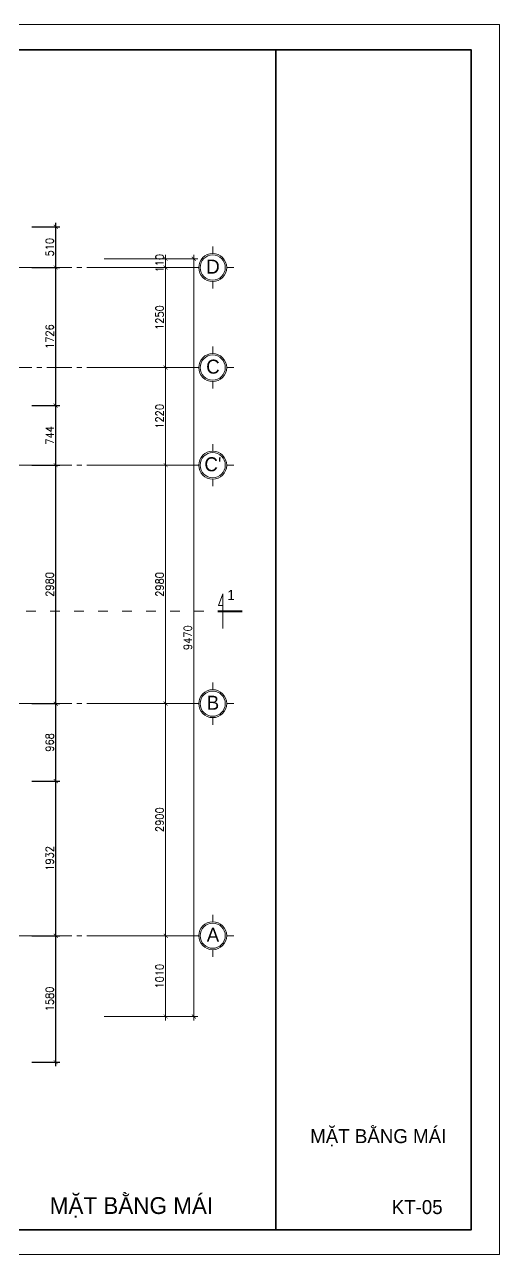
# Model space of a CAD drawing. Header units: millimetres. Extents: x -529782 to -142003, y -492574 to -273331.
# Drawn here: x -189104 to -183165, y -371894 to -356525 of the extents above; entities that cross this region are included whole.
import ezdxf
from ezdxf.enums import TextEntityAlignment as Align

# ---------------------------------------------------------------- set-up
doc = ezdxf.new("R2010")
doc.units = ezdxf.units.MM
doc.header["$LTSCALE"] = 500
doc.header["$MEASUREMENT"] = 0
doc.header["$PDMODE"] = 3
doc.linetypes.add('ACAD_ISO03W100', pattern=[30, 12, -18])
doc.linetypes.add('CENTER', pattern=[2, 1.25, -0.25, 0.25, -0.25])
doc.layers.get('0').update_dxf_attribs({"linetype": 'CONTINUOUS', "lineweight": 13})
doc.layers.get('Defpoints').update_dxf_attribs({"color": 255, "linetype": 'CONTINUOUS', "lineweight": 13})
for name, color, linetype, lineweight in [('1.cat 30', 30, 'CONTINUOUS', 35), ('2.thay 145', 145, 'CONTINUOUS', 18), ('3.manh 08', 8, 'CONTINUOUS', 9), ('4.dim 08', 8, 'CONTINUOUS', 13), ('7.tim 67', 67, 'CENTER', 9), ('9.text \xad white', 7, 'CONTINUOUS', 15)]:
    doc.layers.add(name, color=color, linetype=linetype, lineweight=lineweight)
doc.styles.add('CA.JSC1', font='')
doc.styles.get("Standard").update_dxf_attribs({"font": 'txt.shx', "width": 0.9})
doc.styles.add('VnAvantH', font='')
doc.styles.get('CA.JSC1').set_extended_font_data('.VnAvantH')
doc.styles.get('VnAvantH').set_extended_font_data('.VnAvantH')
doc.dimstyles.new('CA 50', dxfattribs={"dimscale": 0, "dimtxt": 100, "dimasz": 50, "dimexe": 50, "dimexo": 0, "dimgap": 25, "dimtad": 1, "dimdec": 0, "dimzin": 0, "dimdsep": 46, "dimtxsty": 'Standard', "dimblk": 'ARCHTICK', "dimcen": 0.09, "dimdle": 50, "dimclrd": 256, "dimclre": 256, "dimclrt": 7, "dimadec": 0, "dimazin": 0, "dimtfac": 1, "dimtdec": 0, "dimtix": 1, "dimtmove": 2, "dimatfit": 3, "dimldrblk": 'DOT', "dimfxl": 1, "dimtolj": 1, "dimtzin": 0, "dimarcsym": 0})

# ---------------------------------------------------------------- blocks, each defined once
blk = doc.blocks.new('khung co loan')
at = {"layer": '1.cat 30'}
blk.add_lwpolyline([(1158.281703106128, -14553.47590842255), (1158.281703106128, -303.4759079545038), (20658.28170374641, -303.4759079545038), (20658.28170374641, -14553.47590842255)], close=True, dxfattribs=at)
blk.add_lwpolyline([(18298.08122972515, -303.4759079552605), (18298.08122972515, -14553.47590842255)], dxfattribs=at)
at = {"layer": '3.manh 08'}
blk.add_lwpolyline([(0, -14850.00000048772), (21000.00000000023, -14850.00000048772), (21000.00000000023, -4.877219907939434e-07), (0, -4.877219907939434e-07)], close=True, dxfattribs=at)
blk = doc.blocks.new('A$C41BA5761')
at = {"layer": '2.thay 145'}
blk.add_lwpolyline([(839.9994073519047, 524.9998310285737, -3898660.642287513), (839.9994073521084, 525.0001542164828, 1.154242490888426e-06), (839.9994073524431, 524.9999926225864, 1.154242490888426e-06)], format="xyb", dxfattribs=at)
at = {"layer": '3.manh 08'}
for p, q in [((524.9994049160159, 1050.000159478077), (524.9994049160159, 875.0001713204256)), ((174.9994048396911, 525.0001523148676), (-0.000583361616008915, 525.0001523148676)), ((874.9994049923262, 525.0001523148676), (1049.999393193633, 525.0001523148676)), ((524.9994049160159, 0.0001831847475841641), (524.9994049160159, 175.000171342399))]:
    blk.add_line(p, q, dxfattribs=at)
blk.add_arc((524.9994049160159, 525.0001713313977), 349.9999999890093, 359.9999968883953, 359.9999381014106, dxfattribs=at)
blk = doc.blocks.new('_ArchTick')
at = {"color": 1, "linetype": 'ByBlock', "const_width": 0.150000081}
blk.add_lwpolyline([(-0.5000002699998731, -0.5000002699998731), (0.5000002699998731, 0.5000002699998731)], dxfattribs=at)
blk = doc.blocks.new('*D646')
at = {"layer": '7.tim 67', "linetype": 'Continuous', "lineweight": -2, "transparency": 16777216}
for p, q in [((11460.49999999994, 1250.000000000058), (12277.99999999994, 1250.000000000058)), ((12227.99999999994, 1250.000000000058), (12227.99999999994, 1300.000000000058)), ((12227.99999999994, 1250.000000000058), (12227.99999999994, 1140.000000000058)), ((11460.49999999994, 1140.000000000058), (12277.99999999994, 1140.000000000058)), ((12227.99999999994, 1140.000000000058), (12227.99999999994, 1090.000000000058))]:
    blk.add_line(p, q, dxfattribs=at)
at = {"layer": 'Defpoints', "color": 0, "linetype": 'Continuous', "transparency": 16777216}
for p in [(11460.49999999994, 1250.000000000058), (11460.49999999994, 1140.000000000058), (12227.99999999994, 1140.000000000058)]:
    blk.add_point(p, dxfattribs=at)
at = {"layer": '7.tim 67', "linetype": 'Continuous', "lineweight": -2, "transparency": 16777216, "xscale": 50, "yscale": 50, "zscale": 50}
for p, rotation in [((12227.99999999994, 1250.000000000058), 270), ((12227.99999999994, 1140.000000000058), 90)]:
    blk.add_blockref('_ArchTick', p, dxfattribs=dict(at, rotation=rotation))
at = {"layer": '7.tim 67', "color": 7, "linetype": 'Continuous', "transparency": 16777216, "insert": (12152.99999999994, 1195.00000000006), "char_height": 100, "attachment_point": 5, "rotation": 90}
blk.add_mtext('\\A1;110', dxfattribs=at)
blk = doc.blocks.new('_DOT')
at = {"color": 1, "linetype": 'ByBlock'}
blk.add_line((-0.5, 0), (-1, 0), dxfattribs=at)
at = {"color": 1, "linetype": 'ByBlock', "const_width": 0.5}
blk.add_lwpolyline([(-0.25, 0, 1), (0.25, 0, 1)], format="xyb", close=True, dxfattribs=at)
blk = doc.blocks.new('*D647')
at = {"layer": '7.tim 67', "linetype": 'Continuous', "lineweight": -2, "transparency": 16777216}
for p, q in [((11460.49999999994, 1140.000000000058), (12277.99999999994, 1140.000000000058)), ((12227.99999999994, 1190.000000000058), (12227.99999999994, -160.0000000000002)), ((11460.49999999994, -110), (12277.99999999994, -110.0000000000002))]:
    blk.add_line(p, q, dxfattribs=at)
at = {"layer": 'Defpoints', "color": 0, "linetype": 'Continuous', "transparency": 16777216}
for p in [(11460.49999999994, 1140.000000000058), (11460.49999999994, -110), (12227.99999999994, -110.0000000000002)]:
    blk.add_point(p, dxfattribs=at)
at = {"layer": '7.tim 67', "linetype": 'Continuous', "lineweight": -2, "transparency": 16777216, "xscale": 50, "yscale": 50, "zscale": 50}
for p, rotation in [((12227.99999999994, 1140.000000000058), 90), ((12227.99999999994, -110.0000000000002), 270)]:
    blk.add_blockref('_ArchTick', p, dxfattribs=dict(at, rotation=rotation))
at = {"layer": '7.tim 67', "color": 7, "linetype": 'Continuous', "transparency": 16777216, "insert": (12152.99999999994, 515.0000000000308), "char_height": 100, "attachment_point": 5, "rotation": 90}
blk.add_mtext('\\A1;1250', dxfattribs=at)
blk = doc.blocks.new('*D648')
at = {"layer": '7.tim 67', "linetype": 'Continuous', "lineweight": -2, "transparency": 16777216}
for p, q in [((11460.49999999994, -110), (12277.99999999994, -110.0000000000002)), ((12227.99999999994, -60.00000000000021), (12227.99999999994, -1379.999999999942)), ((11460.49999999994, -1329.999999999942), (12277.99999999994, -1329.999999999942))]:
    blk.add_line(p, q, dxfattribs=at)
at = {"layer": 'Defpoints', "color": 0, "linetype": 'Continuous', "transparency": 16777216}
for p in [(11460.49999999994, -110), (11460.49999999994, -1329.999999999942), (12227.99999999994, -1329.999999999942)]:
    blk.add_point(p, dxfattribs=at)
at = {"layer": '7.tim 67', "linetype": 'Continuous', "lineweight": -2, "transparency": 16777216, "xscale": 50, "yscale": 50, "zscale": 50}
for p, rotation in [((12227.99999999994, -110.0000000000002), 90), ((12227.99999999994, -1329.999999999942), 270)]:
    blk.add_blockref('_ArchTick', p, dxfattribs=dict(at, rotation=rotation))
at = {"layer": '7.tim 67', "color": 7, "linetype": 'Continuous', "transparency": 16777216, "insert": (12152.99999999994, -719.9999999999692), "char_height": 100, "attachment_point": 5, "rotation": 90}
blk.add_mtext('\\A1;1220', dxfattribs=at)
blk = doc.blocks.new('*D649')
at = {"layer": '7.tim 67', "linetype": 'Continuous', "lineweight": -2, "transparency": 16777216}
for p, q in [((11460.49999999994, -1329.999999999942), (12277.99999999994, -1329.999999999942)), ((12227.99999999994, -1279.999999999942), (12227.99999999994, -4360)), ((11460.49999999994, -4310), (12277.99999999994, -4310))]:
    blk.add_line(p, q, dxfattribs=at)
at = {"layer": 'Defpoints', "color": 0, "linetype": 'Continuous', "transparency": 16777216}
for p in [(11460.49999999994, -1329.999999999942), (11460.49999999994, -4310), (12227.99999999994, -4310)]:
    blk.add_point(p, dxfattribs=at)
at = {"layer": '7.tim 67', "linetype": 'Continuous', "lineweight": -2, "transparency": 16777216, "xscale": 50, "yscale": 50, "zscale": 50}
for p, rotation in [((12227.99999999994, -1329.999999999942), 90), ((12227.99999999994, -4310), 270)]:
    blk.add_blockref('_ArchTick', p, dxfattribs=dict(at, rotation=rotation))
at = {"layer": '7.tim 67', "color": 7, "linetype": 'Continuous', "transparency": 16777216, "insert": (12152.99999999994, -2819.999999999969), "char_height": 100, "attachment_point": 5, "rotation": 90}
blk.add_mtext('\\A1;2980', dxfattribs=at)
blk = doc.blocks.new('*D650')
at = {"layer": '7.tim 67', "linetype": 'Continuous', "lineweight": -2, "transparency": 16777216}
for p, q in [((12227.99999999994, -4260), (12227.99999999994, -7259.999999999942)), ((11460.49999999994, -4310), (12277.99999999994, -4310)), ((11460.49999999994, -7209.999999999942), (12277.99999999994, -7209.999999999942))]:
    blk.add_line(p, q, dxfattribs=at)
at = {"layer": 'Defpoints', "color": 0, "linetype": 'Continuous', "transparency": 16777216}
for p in [(11460.49999999994, -4310), (11460.49999999994, -7209.999999999942), (12227.99999999994, -7209.999999999942)]:
    blk.add_point(p, dxfattribs=at)
at = {"layer": '7.tim 67', "linetype": 'Continuous', "lineweight": -2, "transparency": 16777216, "xscale": 50, "yscale": 50, "zscale": 50}
for p, rotation in [((12227.99999999994, -4310), 90), ((12227.99999999994, -7209.999999999942), 270)]:
    blk.add_blockref('_ArchTick', p, dxfattribs=dict(at, rotation=rotation))
at = {"layer": '7.tim 67', "color": 7, "linetype": 'Continuous', "transparency": 16777216, "insert": (12152.99999999994, -5759.999999999969), "char_height": 100, "attachment_point": 5, "rotation": 90}
blk.add_mtext('\\A1;2900', dxfattribs=at)
blk = doc.blocks.new('*D651')
at = {"layer": '7.tim 67', "linetype": 'Continuous', "lineweight": -2, "transparency": 16777216}
for p, q in [((11460.49999999994, -7209.999999999942), (12277.99999999994, -7209.999999999942)), ((12227.99999999994, -7159.999999999942), (12227.99999999994, -8269.999999999884)), ((11460.49999999994, -8219.999999999884), (12277.99999999994, -8219.999999999884))]:
    blk.add_line(p, q, dxfattribs=at)
at = {"layer": 'Defpoints', "color": 0, "linetype": 'Continuous', "transparency": 16777216}
for p in [(11460.49999999994, -7209.999999999942), (11460.49999999994, -8219.999999999884), (12227.99999999994, -8219.999999999884)]:
    blk.add_point(p, dxfattribs=at)
at = {"layer": '7.tim 67', "linetype": 'Continuous', "lineweight": -2, "transparency": 16777216, "xscale": 50, "yscale": 50, "zscale": 50}
for p, rotation in [((12227.99999999994, -7209.999999999942), 90), ((12227.99999999994, -8219.999999999884), 270)]:
    blk.add_blockref('_ArchTick', p, dxfattribs=dict(at, rotation=rotation))
at = {"layer": '7.tim 67', "color": 7, "linetype": 'Continuous', "transparency": 16777216, "insert": (12152.99999999994, -7714.999999999912), "char_height": 100, "attachment_point": 5, "rotation": 90}
blk.add_mtext('\\A1;1010', dxfattribs=at)
blk = doc.blocks.new('*D652')
at = {"layer": '7.tim 67', "linetype": 'Continuous', "lineweight": -2, "transparency": 16777216}
for p, q in [((11460.49999999994, 1250.000000000058), (12630.49999999994, 1250.000000000058)), ((12580.49999999994, 1300.000000000058), (12580.49999999994, -8269.999999999885)), ((11460.49999999994, -8219.999999999884), (12630.49999999994, -8219.999999999885))]:
    blk.add_line(p, q, dxfattribs=at)
at = {"layer": 'Defpoints', "color": 0, "linetype": 'Continuous', "transparency": 16777216}
for p in [(11460.49999999994, 1250.000000000058), (11460.49999999994, -8219.999999999884), (12580.49999999994, -8219.999999999885)]:
    blk.add_point(p, dxfattribs=at)
at = {"layer": '7.tim 67', "linetype": 'Continuous', "lineweight": -2, "transparency": 16777216, "xscale": 50, "yscale": 50, "zscale": 50}
for p, rotation in [((12580.49999999994, 1250.000000000058), 90), ((12580.49999999994, -8219.999999999885), 270)]:
    blk.add_blockref('_ArchTick', p, dxfattribs=dict(at, rotation=rotation))
at = {"layer": '7.tim 67', "color": 7, "linetype": 'Continuous', "transparency": 16777216, "insert": (12505.49999999994, -3484.999999999911), "char_height": 100, "attachment_point": 5, "rotation": 90}
blk.add_mtext('\\A1;9470', dxfattribs=at)
blk = doc.blocks.new('*D548')
at = {"layer": '4.dim 08', "lineweight": -2, "transparency": 16777216}
for p, q in [((-189013.0752227376, -367910.9999999998), (-188664.9730131002, -367910.9999999998)), ((-188714.9730131002, -369540.9999999997), (-188714.9730131002, -367860.9999999998)), ((-189013.0752227376, -369490.9999999997), (-188664.9730131002, -369490.9999999997))]:
    blk.add_line(p, q, dxfattribs=at)
at = {"layer": 'Defpoints', "color": 0, "transparency": 16777216}
for p in [(-189013.0752227376, -367910.9999999998), (-188714.9730131002, -367910.9999999998), (-189013.0752227376, -369490.9999999997)]:
    blk.add_point(p, dxfattribs=at)
at = {"layer": '4.dim 08', "lineweight": -2, "transparency": 16777216, "xscale": 50, "yscale": 50, "zscale": 50}
for p, rotation in [((-188714.9730131002, -367910.9999999998), 90), ((-188714.9730131002, -369490.9999999997), 270)]:
    blk.add_blockref('_ArchTick', p, dxfattribs=dict(at, rotation=rotation))
at = {"layer": '4.dim 08', "color": 7, "transparency": 16777216, "insert": (-188789.9730131002, -368700.9999999998), "char_height": 100, "attachment_point": 5, "rotation": 90}
blk.add_mtext('\\A1;1580', dxfattribs=at)
blk = doc.blocks.new('*D549')
at = {"layer": '4.dim 08', "lineweight": -2, "transparency": 16777216}
for p, q in [((-188714.9730131002, -367960.9999999998), (-188714.9730131002, -365928.7671153217)), ((-189013.0752227376, -365978.7671153217), (-188664.9730131002, -365978.7671153217)), ((-189013.0752227376, -367910.9999999998), (-188664.9730131002, -367910.9999999998))]:
    blk.add_line(p, q, dxfattribs=at)
at = {"layer": 'Defpoints', "color": 0, "transparency": 16777216}
for p in [(-189013.0752227376, -365978.7671153217), (-188714.9730131002, -365978.7671153217), (-189013.0752227376, -367910.9999999998)]:
    blk.add_point(p, dxfattribs=at)
at = {"layer": '4.dim 08', "lineweight": -2, "transparency": 16777216, "xscale": 50, "yscale": 50, "zscale": 50}
for p, rotation in [((-188714.9730131002, -365978.7671153217), 90), ((-188714.9730131002, -367910.9999999998), 270)]:
    blk.add_blockref('_ArchTick', p, dxfattribs=dict(at, rotation=rotation))
at = {"layer": '4.dim 08', "color": 7, "transparency": 16777216, "insert": (-188789.9730131002, -366944.8835576608), "char_height": 100, "attachment_point": 5, "rotation": 90}
blk.add_mtext('\\A1;1932', dxfattribs=at)
blk = doc.blocks.new('*D550')
at = {"layer": '4.dim 08', "lineweight": -2, "transparency": 16777216}
for p, q in [((-188714.9730131002, -366028.7671153217), (-188714.9730131002, -364960.9999999999)), ((-189013.0752227376, -365010.9999999999), (-188664.9730131002, -365010.9999999999)), ((-189013.0752227376, -365978.7671153217), (-188664.9730131002, -365978.7671153217))]:
    blk.add_line(p, q, dxfattribs=at)
at = {"layer": 'Defpoints', "color": 0, "transparency": 16777216}
for p in [(-189013.0752227376, -365010.9999999999), (-188714.9730131002, -365010.9999999999), (-189013.0752227376, -365978.7671153217)]:
    blk.add_point(p, dxfattribs=at)
at = {"layer": '4.dim 08', "lineweight": -2, "transparency": 16777216, "xscale": 50, "yscale": 50, "zscale": 50}
for p, rotation in [((-188714.9730131002, -365010.9999999999), 90), ((-188714.9730131002, -365978.7671153217), 270)]:
    blk.add_blockref('_ArchTick', p, dxfattribs=dict(at, rotation=rotation))
at = {"layer": '4.dim 08', "color": 7, "transparency": 16777216, "insert": (-188789.9730131002, -365494.8835576609), "char_height": 100, "attachment_point": 5, "rotation": 90}
blk.add_mtext('\\A1;968', dxfattribs=at)
blk = doc.blocks.new('*D551')
at = {"layer": '4.dim 08', "lineweight": -2, "transparency": 16777216}
for p, q in [((-189013.0752227376, -362030.9999999998), (-188664.9730131002, -362030.9999999998)), ((-188714.9730131002, -365060.9999999999), (-188714.9730131002, -361980.9999999998)), ((-189013.0752227376, -365010.9999999999), (-188664.9730131002, -365010.9999999999))]:
    blk.add_line(p, q, dxfattribs=at)
at = {"layer": 'Defpoints', "color": 0, "transparency": 16777216}
for p in [(-189013.0752227376, -362030.9999999998), (-188714.9730131002, -362030.9999999998), (-189013.0752227376, -365010.9999999999)]:
    blk.add_point(p, dxfattribs=at)
at = {"layer": '4.dim 08', "lineweight": -2, "transparency": 16777216, "xscale": 50, "yscale": 50, "zscale": 50}
for p, rotation in [((-188714.9730131002, -362030.9999999998), 90), ((-188714.9730131002, -365010.9999999999), 270)]:
    blk.add_blockref('_ArchTick', p, dxfattribs=dict(at, rotation=rotation))
at = {"layer": '4.dim 08', "color": 7, "transparency": 16777216, "insert": (-188789.9730131002, -363520.9999999999), "char_height": 100, "attachment_point": 5, "rotation": 90}
blk.add_mtext('\\A1;2980', dxfattribs=at)
blk = doc.blocks.new('*D552')
at = {"layer": '4.dim 08', "lineweight": -2, "transparency": 16777216}
for p, q in [((-189013.0752227376, -361286.6641360957), (-188664.9730131002, -361286.6641360957)), ((-188714.9730131002, -362080.9999999998), (-188714.9730131002, -361236.6641360957)), ((-189013.0752227376, -362030.9999999998), (-188664.9730131002, -362030.9999999998))]:
    blk.add_line(p, q, dxfattribs=at)
at = {"layer": 'Defpoints', "color": 0, "transparency": 16777216}
for p in [(-189013.0752227376, -361286.6641360957), (-188714.9730131002, -361286.6641360957), (-189013.0752227376, -362030.9999999998)]:
    blk.add_point(p, dxfattribs=at)
at = {"layer": '4.dim 08', "lineweight": -2, "transparency": 16777216, "xscale": 50, "yscale": 50, "zscale": 50}
for p, rotation in [((-188714.9730131002, -361286.6641360957), 90), ((-188714.9730131002, -362030.9999999998), 270)]:
    blk.add_blockref('_ArchTick', p, dxfattribs=dict(at, rotation=rotation))
at = {"layer": '4.dim 08', "color": 7, "transparency": 16777216, "insert": (-188789.9730131002, -361658.8320680478), "char_height": 100, "attachment_point": 5, "rotation": 90}
blk.add_mtext('\\A1;744', dxfattribs=at)
blk = doc.blocks.new('*D553')
at = {"layer": '4.dim 08', "lineweight": -2, "transparency": 16777216}
for p, q in [((-189013.0752227376, -359560.9999999998), (-188664.9730131002, -359560.9999999998)), ((-188714.9730131002, -361336.6641360957), (-188714.9730131002, -359510.9999999998)), ((-189013.0752227376, -361286.6641360957), (-188664.9730131002, -361286.6641360957))]:
    blk.add_line(p, q, dxfattribs=at)
at = {"layer": 'Defpoints', "color": 0, "transparency": 16777216}
for p in [(-189013.0752227376, -359560.9999999998), (-188714.9730131002, -359560.9999999998), (-189013.0752227376, -361286.6641360957)]:
    blk.add_point(p, dxfattribs=at)
at = {"layer": '4.dim 08', "lineweight": -2, "transparency": 16777216, "xscale": 50, "yscale": 50, "zscale": 50}
for p, rotation in [((-188714.9730131002, -359560.9999999998), 90), ((-188714.9730131002, -361286.6641360957), 270)]:
    blk.add_blockref('_ArchTick', p, dxfattribs=dict(at, rotation=rotation))
at = {"layer": '4.dim 08', "color": 7, "transparency": 16777216, "insert": (-188789.9730131002, -360423.8320680478), "char_height": 100, "attachment_point": 5, "rotation": 90}
blk.add_mtext('\\A1;1726', dxfattribs=at)
blk = doc.blocks.new('*D554')
at = {"layer": '4.dim 08', "lineweight": -2, "transparency": 16777216}
for p, q in [((-188714.9730131002, -359610.9999999998), (-188714.9730131002, -359000.9999999998)), ((-189013.0752227376, -359050.9999999998), (-188664.9730131002, -359050.9999999998)), ((-189013.0752227376, -359560.9999999998), (-188664.9730131002, -359560.9999999998))]:
    blk.add_line(p, q, dxfattribs=at)
at = {"layer": 'Defpoints', "color": 0, "transparency": 16777216}
for p in [(-189013.0752227376, -359050.9999999998), (-188714.9730131002, -359050.9999999998), (-189013.0752227376, -359560.9999999998)]:
    blk.add_point(p, dxfattribs=at)
at = {"layer": '4.dim 08', "lineweight": -2, "transparency": 16777216, "xscale": 50, "yscale": 50, "zscale": 50}
for p, rotation in [((-188714.9730131002, -359050.9999999998), 90), ((-188714.9730131002, -359560.9999999998), 270)]:
    blk.add_blockref('_ArchTick', p, dxfattribs=dict(at, rotation=rotation))
at = {"layer": '4.dim 08', "color": 7, "transparency": 16777216, "insert": (-188789.9730131002, -359305.9999999998), "char_height": 100, "attachment_point": 5, "rotation": 90}
blk.add_mtext('\\A1;510', dxfattribs=at)
blk = doc.blocks.new('vet cat')
at = {"layer": '1.cat 30', "const_width": 50}
blk.add_lwpolyline([(-82591.75442858087, -188552.374450662), (-81976.3102295734, -188552.374450662)], dxfattribs=at)
at = {"layer": '2.thay 145'}
blk.add_line((-82573.9127453561, -188410.7276975132), (-82468.66558877937, -188410.7276975132), dxfattribs=at)
blk.add_lwpolyline([(-82468.66558877937, -188983.1853899672), (-82468.66558877937, -188121.5635113568), (-82573.9127453561, -188410.7276975132)], dxfattribs=at)
blk = doc.blocks.new('sdfdggh')
at = {"layer": '7.tim 67', "ltscale": 0.5}
for p, q in [((12554.49999999994, 1140.000000000058), (-2632.000000000058, 1140.000000000058)), ((12554.49999999994, -110), (-2632.000000000058, -110)), ((12554.49999999994, -1329.999999999942), (8221.499999999942, -1329.999999999942)), ((12554.49999999994, -4310), (-2632.000000000058, -4310)), ((12554.49999999994, -7209.999999999942), (-2632.000000000058, -7209.999999999942))]:
    blk.add_line(p, q, dxfattribs=at)
at = {"layer": '2.thay 145', "xscale": 0.5, "yscale": 0.5, "zscale": 0.5}
for p in [(12554.50029168074, 877.4999238426099), (12554.50029168074, -372.5000761574483), (12554.50029168074, -1592.50007615739), (12554.50029168074, -4572.500076157448), (12554.50029168074, -7472.50007615739)]:
    blk.add_blockref('A$C41BA5761', p, dxfattribs=at)
at = {"layer": '9.text \xad white', "style": 'CA.JSC1'}
for s, p in [('d', (12819.75031066133, 1151.749945722579)), ('c', (12819.75031066133, -98.25005427747965)), ("c'", (12819.75031066133, -1318.250054277421)), ('b', (12819.75031066133, -4298.25005427748)), ('a', (12819.75031066133, -7198.250054277421))]:
    blk.add_text(s, height=174.9999882000658, dxfattribs=at).set_placement(p, align=Align.MIDDLE)
at = {"layer": '7.tim 67', "color": 9, "linetype": 'Continuous'}
for base, p1, p2, picture, middle in [((12227.99999999994, 1140.000000000058), (11460.49999999994, 1250.000000000058), (11460.49999999994, 1140.000000000058), '*D646', (12152.99999999994, 1195.00000000006)), ((12580.49999999994, -8219.999999999885), (11460.49999999994, 1250.000000000058), (11460.49999999994, -8219.999999999884), '*D652', (12505.49999999994, -3484.999999999911)), ((12227.99999999994, -110.0000000000002), (11460.49999999994, 1140.000000000058), (11460.49999999994, -110), '*D647', (12152.99999999994, 515.0000000000308)), ((12227.99999999994, -1329.999999999942), (11460.49999999994, -110), (11460.49999999994, -1329.999999999942), '*D648', (12152.99999999994, -719.9999999999692)), ((12227.99999999994, -4310), (11460.49999999994, -1329.999999999942), (11460.49999999994, -4310), '*D649', (12152.99999999994, -2819.999999999969)), ((12227.99999999994, -7209.999999999942), (11460.49999999994, -4310), (11460.49999999994, -7209.999999999942), '*D650', (12152.99999999994, -5759.999999999969)), ((12227.99999999994, -8219.999999999884), (11460.49999999994, -7209.999999999942), (11460.49999999994, -8219.999999999884), '*D651', (12152.99999999994, -7714.999999999912))]:
    dim = blk.add_linear_dim(base=base, p1=p1, p2=p2, angle=90, dimstyle='CA 50', override={"dimscale": 1}, dxfattribs=at)
    dim.commit()
    dim.dimension.update_dxf_attribs({"geometry": picture, "text_midpoint": middle})

msp = doc.modelspace()

# ---------------------------------------------------------------- linework, layer by layer
at = {"layer": '2.thay 145', "color": 1, "linetype": 'ACAD_ISO03W100', "ltscale": 0.02}
msp.add_lwpolyline([(-202403.5675894227, -363855.4155163181), (-193282.6568448432, -363855.4155163181), (-193282.6568448432, -363855.4155163181), (-186686.857164246, -363855.4155163181)], dxfattribs=at)

# ---------------------------------------------------------------- block references
at = {"layer": '1.cat 30', "xscale": 0.5, "yscale": 0.5, "zscale": 0.5}
msp.add_blockref('vet cat', (-145390.9799499556, -269579.2282909871), dxfattribs=at)
at = {"layer": '2.thay 145', "xscale": 1.034937242569868, "yscale": 1.034937242628075, "zscale": 1.034937242583367}
msp.add_blockref('khung co loan', (-204898.2727980776, -356524.758471216), dxfattribs=at)
at = {"layer": '7.tim 67', "color": 251}
msp.add_blockref('sdfdggh', (-199567.7716241303, -360700.9999999998), dxfattribs=at)

# ---------------------------------------------------------------- texts
at = {"layer": '9.text \xad white'}
for s, height, style, p in [('1', 124.999999999455, 'VnAvantH', (-186568.2482318749, -363714.8883747402)), ('mÆt b»ng m¸i', 175.0000000057414, 'CA.JSC1', (-185531.8711297742, -370503.025722716)), ('mÆt b»ng m¸i', 210.0000000068896, 'CA.JSC1', (-188789.2909920001, -371388.3889181392))]:
    msp.add_text(s, height=height, dxfattribs=dict(at, style=style)).set_placement(p)
at = {"layer": '9.text \xad white', "style": 'CA.JSC1'}
msp.add_text('kt-05', height=175.0000000057414, dxfattribs=at).set_placement((-184193.5046759619, -371389.4601431544), align=Align.CENTER)

# ---------------------------------------------------------------- dimensions: what is measured, and where the dimension line sits
at = {"layer": '4.dim 08'}
for base, p1, p2, picture, middle in [((-188714.9730131002, -359050.9999999998), (-189013.0752227376, -359560.9999999998), (-189013.0752227376, -359050.9999999998), '*D554', (-188789.9730131002, -359305.9999999998)), ((-188714.9730131002, -359560.9999999998), (-189013.0752227376, -361286.6641360957), (-189013.0752227376, -359560.9999999998), '*D553', (-188789.9730131002, -360423.8320680478)), ((-188714.9730131002, -361286.6641360957), (-189013.0752227376, -362030.9999999998), (-189013.0752227376, -361286.6641360957), '*D552', (-188789.9730131002, -361658.8320680478)), ((-188714.9730131002, -362030.9999999998), (-189013.0752227376, -365010.9999999999), (-189013.0752227376, -362030.9999999998), '*D551', (-188789.9730131002, -363520.9999999999)), ((-188714.9730131002, -365010.9999999999), (-189013.0752227376, -365978.7671153217), (-189013.0752227376, -365010.9999999999), '*D550', (-188789.9730131002, -365494.8835576609)), ((-188714.9730131002, -365978.7671153217), (-189013.0752227376, -367910.9999999998), (-189013.0752227376, -365978.7671153217), '*D549', (-188789.9730131002, -366944.8835576608)), ((-188714.9730131002, -367910.9999999998), (-189013.0752227376, -369490.9999999997), (-189013.0752227376, -367910.9999999998), '*D548', (-188789.9730131002, -368700.9999999998))]:
    dim = msp.add_linear_dim(base=base, p1=p1, p2=p2, angle=90, dimstyle='CA 50', override={"dimscale": 1}, dxfattribs=at)
    dim.commit()
    dim.dimension.update_dxf_attribs({"geometry": picture, "text_midpoint": middle})

doc.saveas('drawing.dxf')
